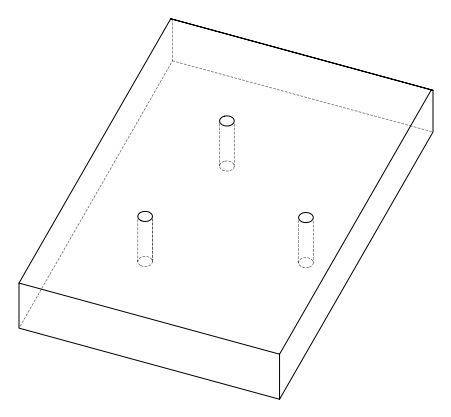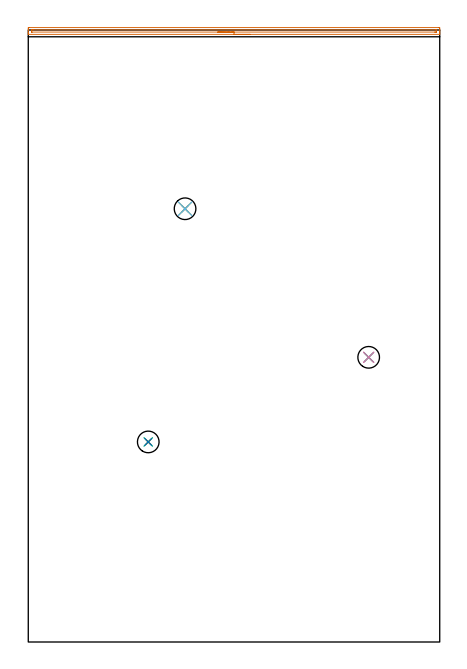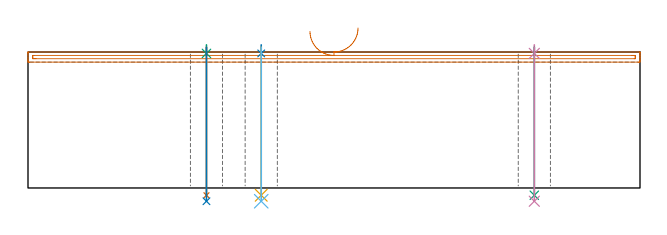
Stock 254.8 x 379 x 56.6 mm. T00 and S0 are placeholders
(PLAN: 10 operations, 7 tool changes, 5.8 min)
(1 AREA_MILL | FG_CHAMFER_SURFACE | UGT0205_001 | 4.24 min | 2248 mm3)
(2 SPOT_DRILL | STEP1HOLE | NXT0321_9005460120000 | 0.03 min | 2 mm3)
(3 SPOT_DRILL_1 | STEP1HOLE_1 | NXT0321_9005460120000 | 0.03 min | 3 mm3)
(4 SPOT_DRILL_2 | STEP1HOLE_2 | NXT0321_9005460120000 | 0.03 min | 2 mm3)
(5 DRILL_THROUGH_HOLE_INTO_CENTER | STEP1HOLE | NXT0301_055 | 0.25 min | 3116 mm3)
(6 DRILL_TO_ENLARGE_THROUGH_HOLE | STEP1HOLE | UGT0301_268 | 0.26 min | 4844 mm3)
(7 DRILL_THROUGH_HOLE_INTO_CENTER_1 | STEP1HOLE_1 | NXT0301_055 | 0.25 min | 3118 mm3)
(8 DRILL_TO_ENLARGE_THROUGH_HOLE_1 | STEP1HOLE_1 | UGT0301_268 | 0.26 min | 4842 mm3)
(9 DRILL_THROUGH_HOLE_INTO_CENTER_2 | STEP1HOLE_2 | NXT0301_055 | 0.25 min | 3116 mm3)
(10 DRILL_TO_ENLARGE_THROUGH_HOLE_2 | STEP1HOLE_2 | UGT0301_268 | 0.26 min | 4844 mm3)
(TOOL UGT0205_001 | Chamfer Mill 20 x 3 x 45 deg. | D20 FL50 Z2)
(TOOL NXT0321_9005460120000 | NC Spot Drill, 142deg, 12mm, Carbide, Uncoated | D12 PA142 FL30 Z2)
(TOOL NXT0301_055 | Carbide Drill 8.4mm [860.1-0840-042A1-MM 2214] | D8.4 PA140 FL61 Z2)
(TOOL UGT0301_268 | Twist Drill 13.4 mm | D13.4 PA118 FL108 Z2)
(OP 1 AREA_MILL)
G17 G21 G94 G90
T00 M6
G54
G17 G0 G90 X137.4 Y376.3 S1061 M3
G43 Z66.6 H0
G94 G1 X137.362 Z65.728 F250.
X137.248 Z64.863
X137.059 Z64.012
X136.797 Z63.18
X136.463 Z62.374
X136.06 Z61.6
X135.592 Z60.864
X135.06 Z60.172
X134.471 Z59.529
X133.828 Z58.939
X133.136 Z58.408
X132.4 Z57.94
X131.626 Z57.537
X130.82 Z57.203
X129.988 Z56.941
X129.136 Z56.752
X128.272 Z56.638
X127.4 Z56.6
X0.165
X0.01 Y376.302 Z56.588
X0.002 Y376.428 Z56.464
X0. Y376.56 Z56.34
Y376.88 Z56.02
Y377.526 Z55.369
Y378.723 Z54.174
Y379.274 Z53.62
Y379.873 Z53.022
X0.003 Y380.149 Z52.746
X0.01 Y380.492 Z52.403
X0.255 Y380.497 Z52.4
X0.611 Y380.5
X254.189
X254.545 Y380.497
X254.79 Y380.492 Z52.403
X254.8 Y380.149 Z52.746
Y379.873 Z53.022
Y379.274 Z53.62
Y378.723 Z54.174
Y378.4 Z54.496
Y377.849 Z55.047
Y377.526 Z55.369
Y376.88 Z56.02
Y376.56 Z56.34
X254.798 Y376.428 Z56.464
X254.79 Y376.302 Z56.588
X254.635 Y376.3 Z56.6
X127.4
Y377.714 Z55.186
X2.397 Y377.715 Z55.185
X2.203 Y377.716 Z55.184
X2.05 Y377.719 Z55.181
X2.018 Y377.721 Z55.179
X2.01 Y377.737 Z55.163
X2.007 Y377.765 Z55.135
X2.001 Y377.913 Z54.987
X2. Y378.4 Z54.5
X2.001 Y378.788 Z54.112
X2.003 Y378.918 Z53.982
X2.008 Y379.022 Z53.878
X2.013 Y379.079 Z53.821
X2.048 Y379.08 Z53.82
X2.397 Y379.084 Z53.816
X2.59 Y379.085 Z53.815
X3.29 Y379.086 Z53.814
X252.403 Y379.085 Z53.815
X252.597 Y379.084 Z53.816
X252.75 Y379.081 Z53.819
X252.782 Y379.079 Z53.821
X252.79 Y379.063 Z53.837
X252.793 Y379.035 Z53.865
X252.799 Y378.887 Z54.013
X252.8 Y378.4 Z54.5
X252.799 Y378.012 Z54.888
X252.797 Y377.882 Z55.018
X252.792 Y377.778 Z55.122
X252.787 Y377.721 Z55.179
X252.752 Y377.72 Z55.18
X252.403 Y377.716 Z55.184
X252.21 Y377.715 Z55.185
X251.51 Y377.714 Z55.186
X127.4
X126.528 Z55.224
X125.664 Z55.338
X124.812 Z55.527
X123.98 Z55.789
X123.174 Z56.123
X122.4 Z56.526
X121.664 Z56.994
X120.972 Z57.525
X120.329 Z58.115
X119.74 Z58.758
X119.208 Z59.45
X118.74 Z60.186
X118.337 Z60.96
X118.003 Z61.766
X117.741 Z62.598
X117.552 Z63.449
X117.438 Z64.314
X117.4 Z65.186
G0 Z66.6
M5
M2
(OP 2 SPOT_DRILL)
G17 G21 G94 G90
T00 M6
G54
G17 G0 G90 X97.1 Y268.3 S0 M3
G43 Z66.6 H0
G94 G81 G98 Z56.023 F250. R59.6
G80
M5
M2
(OP 3 SPOT_DRILL_1)
G17 G21 G94 G90
T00 M6
G54
G17 G0 G90 X74.3 Y123.9 S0 M3
G43 Z66.6 H0
G94 G81 G98 Z56.023 F250. R59.6
G80
M5
M2
(OP 4 SPOT_DRILL_2)
G17 G21 G94 G90
T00 M6
G54
G17 G0 G90 X210.8 Y176.3 S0 M3
G43 Z66.6 H0
G94 G81 G98 Z56.023 F250. R59.6
G80
M5
M2
(OP 5 DRILL_THROUGH_HOLE_INTO_CENTER)
G17 G21 G94 G90
T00 M6
G54
G17 G0 G90 X97.1 Y268.3 S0 M3
G43 Z66.6 H1
G94 G73 G98 Z-3.029 F250. Q7.454 R58.6
G80
M5
M2
(OP 6 DRILL_TO_ENLARGE_THROUGH_HOLE)
G17 G21 G94 G90
T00 M6
G54
G17 G0 G90 X97.1 Y268.3 S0 M3
G43 Z66.6 H0
G94 G73 G98 Z-5.526 F250. Q12.425 R58.6
G80
M5
M2
(OP 7 DRILL_THROUGH_HOLE_INTO_CENTER_1)
G17 G21 G94 G90
T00 M6
G54
G17 G0 G90 X74.3 Y123.9 S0 M3
G43 Z66.6 H1
G94 G73 G98 Z-3.029 F250. Q7.454 R58.6
G80
M5
M2
(OP 8 DRILL_TO_ENLARGE_THROUGH_HOLE_1)
G17 G21 G94 G90
T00 M6
G54
G17 G0 G90 X74.3 Y123.9 S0 M3
G43 Z66.6 H0
G94 G73 G98 Z-5.526 F250. Q12.425 R58.6
G80
M5
M2
(OP 9 DRILL_THROUGH_HOLE_INTO_CENTER_2)
G17 G21 G94 G90
T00 M6
G54
G17 G0 G90 X210.8 Y176.3 S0 M3
G43 Z66.6 H1
G94 G73 G98 Z-3.029 F250. Q7.454 R58.6
G80
M5
M2
(OP 10 DRILL_TO_ENLARGE_THROUGH_HOLE_2)
G17 G21 G94 G90
T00 M6
G54
G17 G0 G90 X210.8 Y176.3 S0 M3
G43 Z66.6 H0
G94 G73 G98 Z-5.526 F250. Q12.425 R58.6
G80
M5
M2
